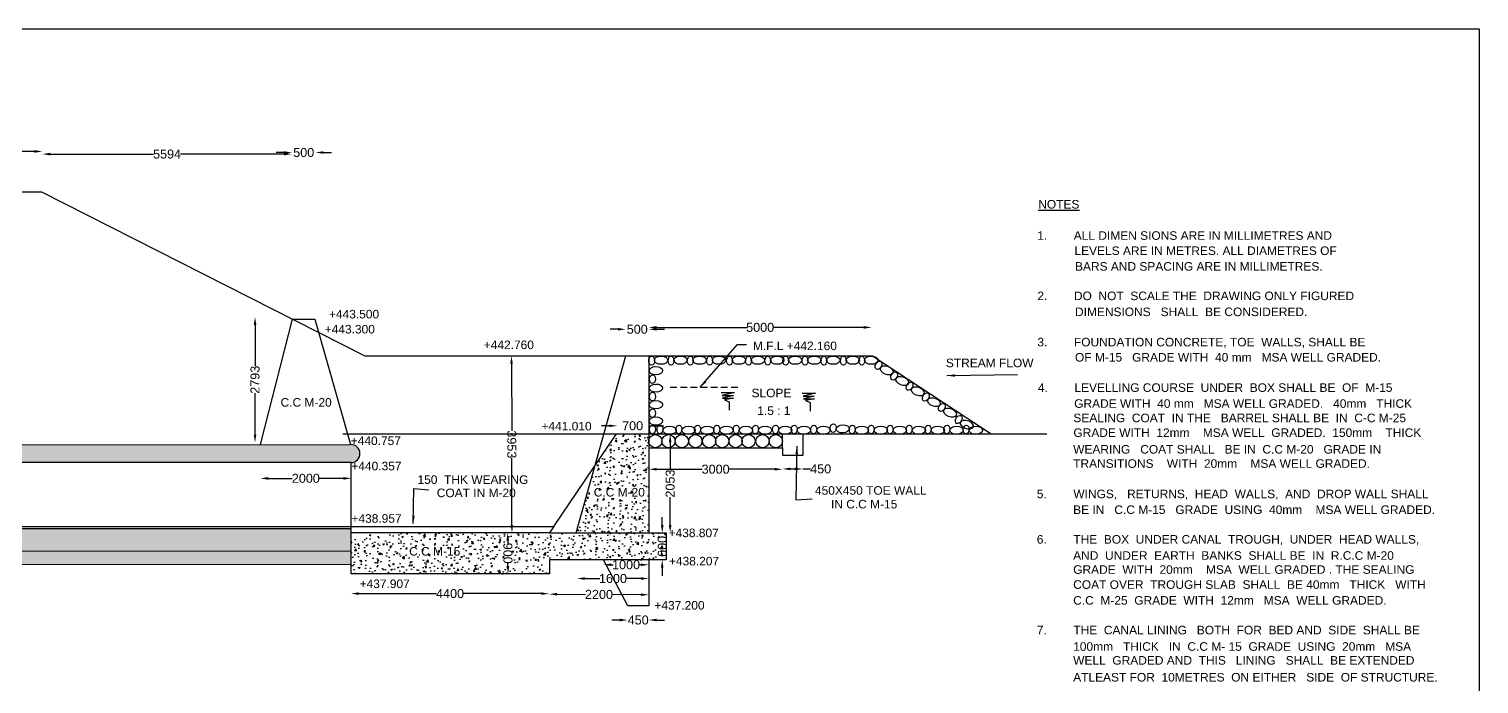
# Model space of a CAD drawing. Header units: millimetres. Extents: x 3597 to 113394, y 2246 to 47933.
# Drawn here: x 81188 to 113394, y 29866 to 44417 of the extents above; entities that cross this region are included whole.
import ezdxf

# ---------------------------------------------------------------- set-up
doc = ezdxf.new("R2010")
doc.units = ezdxf.units.MM
doc.header["$MEASUREMENT"] = 0
doc.linetypes.add('DASHED', pattern=[0.75, 0.5, -0.25])
for name, color, linetype in [('DIM', 7, 'Continuous'), ('DWG', 7, 'Continuous'), ('TXT', 7, 'Continuous')]:
    doc.layers.add(name, color=color, linetype=linetype)
doc.styles.get("Standard").update_dxf_attribs({"font": 'arial.ttf'})
doc.dimstyles.new('Civil', dxfattribs={"dimtxt": 200, "dimasz": 175, "dimexe": 0.1, "dimexo": 0.0625, "dimgap": 0.09, "dimtad": 0, "dimdec": 0, "dimzin": 12, "dimdsep": 46, "dimtxsty": 'Standard', "dimcen": 0.1, "dimse1": 1, "dimse2": 1, "dimaunit": 1, "dimadec": 5, "dimazin": 2, "dimtfac": 1, "dimtdec": 0, "dimtofl": 0, "dimtmove": 0, "dimatfit": 3, "dimfxl": 1, "dimfrac": 1, "dimtolj": 1, "dimtzin": 0, "dimarcsym": 0})
pattern_1 = [(50, (0, 0), (358.6301, -31.3761), [37.5, -412.5]), (355, (0, 0), (-69.3757, 376.0961), [30, -330]), (100.4514, (29.9, -2.6), (289.2547, 344.7198), [31.8701, -350.571]), (46.1842, (0, 100), (533.6205, -82.7595), [56.25, -618.75]), (96.6356, (44.47, 93.1), (467.3314, 487.059), [47.805, -525.8565]), (351.1842, (0, 100), (467.331, 487.0593), [45, -495]), (21, (50, 75), (298.4535, -201.30945), [37.5, -412.5]), (326, (50, 75), (121.6577, 362.575), [30, -330]), (71.4514, (74.87, 58.22), (420.1113, 161.2652), [31.8701, -350.571]), (37.5, (0, 0), (6.07993, 166.44693), [0, -326, 0, -335, 0, -331.25]), (7.5, (0, 0), (131.53477, 197.20586), [0, -191, 0, -318.5, 0, -126.25]), (327.5, (-111.5, 0), (266.91122, -11.27744), [0, -125, 0, -390, 0, -517.5]), (317.5, (-161.5, 0), (291.5931, 50.0525), [0, -162.5, 0, -259, 0, -367.5])]

# ---------------------------------------------------------------- blocks, each defined once
blk = doc.blocks.new('*D11')
at = {"layer": 'Defpoints', "color": 0, "transparency": 16777216}
for p in [(76383, 41673), (81484, 41697), (81484, 41673)]:
    blk.add_point(p, dxfattribs=at)
at = {"layer": 'DIM', "color": 0, "lineweight": -2, "transparency": 16777216}
for p, q in [((76558, 41697), (78635, 41697)), ((81309, 41697), (79232, 41697))]:
    blk.add_line(p, q, dxfattribs=at)
at = {"layer": 'DIM', "color": 0, "transparency": 16777216}
for points in [[(76558, 41726), (76558, 41667), (76383, 41697)], [(81309, 41726), (81309, 41667), (81484, 41697)]]:
    blk.add_solid(points, dxfattribs=at)
at = {"layer": 'DIM', "color": 0, "transparency": 16777216, "insert": (78933, 41697), "char_height": 200, "attachment_point": 5}
blk.add_mtext('\\A1;5000', dxfattribs=at)
blk = doc.blocks.new('*D12')
at = {"layer": 'Defpoints', "color": 0, "transparency": 16777216}
for p in [(81484, 41697), (87026, 41697), (87026, 41638)]:
    blk.add_point(p, dxfattribs=at)
at = {"layer": 'DIM', "color": 0, "lineweight": -2, "transparency": 16777216}
for p, q in [((81659, 41638), (83957, 41638)), ((86851, 41638), (84553, 41638))]:
    blk.add_line(p, q, dxfattribs=at)
at = {"layer": 'DIM', "color": 0, "transparency": 16777216}
for points in [[(81659, 41667), (81659, 41609), (81484, 41638)], [(86851, 41667), (86851, 41609), (87026, 41638)]]:
    blk.add_solid(points, dxfattribs=at)
at = {"layer": 'DIM', "color": 0, "transparency": 16777216, "insert": (84255, 41638), "char_height": 200, "attachment_point": 5}
blk.add_mtext('\\A1;5594', dxfattribs=at)
blk = doc.blocks.new('*D13')
at = {"layer": 'Defpoints', "color": 0, "transparency": 16777216}
for p in [(87026, 41638), (87554, 41673), (87554, 41638)]:
    blk.add_point(p, dxfattribs=at)
at = {"layer": 'DIM', "color": 0, "lineweight": -2, "transparency": 16777216}
for p, q in [((86851, 41673), (86676, 41673)), ((87729, 41673), (87904, 41673))]:
    blk.add_line(p, q, dxfattribs=at)
at = {"layer": 'DIM', "color": 0, "transparency": 16777216}
for points in [[(86851, 41702), (86851, 41644), (87026, 41673)], [(87729, 41702), (87729, 41644), (87554, 41673)]]:
    blk.add_solid(points, dxfattribs=at)
at = {"layer": 'DIM', "color": 0, "transparency": 16777216, "insert": (87290, 41673), "char_height": 200, "attachment_point": 5}
blk.add_mtext('\\A1;500', dxfattribs=at)
blk = doc.blocks.new('*D25')
at = {"layer": 'Defpoints', "color": 0, "transparency": 16777216}
for p in [(86327, 34377), (88347, 34434), (88347, 34377)]:
    blk.add_point(p, dxfattribs=at)
at = {"layer": 'DIM', "color": 0, "lineweight": -2, "transparency": 16777216}
for p, q in [((86502, 34434), (87037, 34434)), ((88172, 34434), (87637, 34434))]:
    blk.add_line(p, q, dxfattribs=at)
at = {"layer": 'DIM', "color": 0, "transparency": 16777216}
for points in [[(86502, 34463), (86502, 34404), (86327, 34434)], [(88172, 34463), (88172, 34404), (88347, 34434)]]:
    blk.add_solid(points, dxfattribs=at)
at = {"layer": 'DIM', "color": 0, "transparency": 16777216, "insert": (87337, 34434), "char_height": 200, "attachment_point": 5}
blk.add_mtext('\\A1;2000', dxfattribs=at)
blk = doc.blocks.new('*D26')
at = {"layer": 'Defpoints', "color": 0, "transparency": 16777216}
for p in [(86209, 38019), (86244, 38019), (86244, 35231)]:
    blk.add_point(p, dxfattribs=at)
at = {"layer": 'DIM', "color": 0, "lineweight": -2, "transparency": 16777216}
for p, q in [((86209, 37844), (86209, 36925)), ((86209, 35406), (86209, 36324))]:
    blk.add_line(p, q, dxfattribs=at)
at = {"layer": 'DIM', "color": 0, "transparency": 16777216}
for points in [[(86180, 37844), (86238, 37844), (86209, 38019)], [(86180, 35406), (86238, 35406), (86209, 35231)]]:
    blk.add_solid(points, dxfattribs=at)
at = {"layer": 'DIM', "color": 0, "transparency": 16777216, "insert": (86209, 36625), "char_height": 200, "attachment_point": 5, "rotation": 90}
blk.add_mtext('\\A1;2793', dxfattribs=at)
blk = doc.blocks.new('*D27')
at = {"layer": 'Defpoints', "color": 0, "transparency": 16777216}
for p in [(88338, 31899), (92742, 31899), (92742, 31874)]:
    blk.add_point(p, dxfattribs=at)
at = {"layer": 'DIM', "color": 0, "lineweight": -2, "transparency": 16777216}
for p, q in [((88513, 31874), (90238, 31874)), ((92567, 31874), (90842, 31874))]:
    blk.add_line(p, q, dxfattribs=at)
at = {"layer": 'DIM', "color": 0, "transparency": 16777216}
for points in [[(88513, 31903), (88513, 31845), (88338, 31874)], [(92567, 31903), (92567, 31845), (92742, 31874)]]:
    blk.add_solid(points, dxfattribs=at)
at = {"layer": 'DIM', "color": 0, "transparency": 16777216, "insert": (90540, 31874), "char_height": 200, "attachment_point": 5}
blk.add_mtext('\\A1;4400', dxfattribs=at)
blk = doc.blocks.new('*D28')
at = {"layer": 'Defpoints', "color": 0, "transparency": 16777216}
for p in [(91811, 33225), (91819, 32314), (91828, 32314)]:
    blk.add_point(p, dxfattribs=at)
at = {"layer": 'DIM', "color": 0, "lineweight": -2, "transparency": 16777216}
for p, q in [((91821, 33050), (91822, 32990)), ((91827, 32489), (91826, 32549))]:
    blk.add_line(p, q, dxfattribs=at)
at = {"layer": 'DIM', "color": 0, "transparency": 16777216}
for points in [[(91851, 33050), (91792, 33050), (91820, 33225)], [(91856, 32490), (91797, 32489), (91828, 32314)]]:
    blk.add_solid(points, dxfattribs=at)
at = {"layer": 'DIM', "color": 0, "transparency": 16777216, "insert": (91824, 32770), "char_height": 200, "attachment_point": 5, "rotation": 270.5276}
blk.add_mtext('\\A1;900', dxfattribs=at)
blk = doc.blocks.new('*D29')
at = {"layer": 'Defpoints', "color": 0, "transparency": 16777216}
for p in [(91809, 37155), (91820, 33225), (91915, 33225)]:
    blk.add_point(p, dxfattribs=at)
at = {"layer": 'DIM', "color": 0, "lineweight": -2, "transparency": 16777216}
for p, q in [((91906, 36981), (91910, 35489)), ((91915, 33400), (91911, 34892))]:
    blk.add_line(p, q, dxfattribs=at)
at = {"layer": 'DIM', "color": 0, "transparency": 16777216}
for points in [[(91935, 36981), (91876, 36981), (91905, 37156)], [(91944, 33400), (91886, 33400), (91915, 33225)]]:
    blk.add_solid(points, dxfattribs=at)
at = {"layer": 'DIM', "color": 0, "transparency": 16777216, "insert": (91910, 35190), "char_height": 200, "attachment_point": 5, "rotation": 270.1508}
blk.add_mtext('\\A1;3953', dxfattribs=at)
blk = doc.blocks.new('*D30')
at = {"layer": 'Defpoints', "color": 0, "transparency": 16777216}
for p in [(92742, 31874), (94953, 31862), (94953, 31849)]:
    blk.add_point(p, dxfattribs=at)
at = {"layer": 'DIM', "color": 0, "lineweight": -2, "transparency": 16777216}
for p, q in [((92917, 31860), (93547, 31857)), ((94778, 31850), (94147, 31854))]:
    blk.add_line(p, q, dxfattribs=at)
at = {"layer": 'DIM', "color": 0, "transparency": 16777216}
for points in [[(92917, 31890), (92917, 31831), (92742, 31861)], [(94778, 31879), (94778, 31821), (94953, 31849)]]:
    blk.add_solid(points, dxfattribs=at)
at = {"layer": 'DIM', "color": 0, "transparency": 16777216, "insert": (93847, 31855), "char_height": 200, "attachment_point": 5, "rotation": 359.6859}
blk.add_mtext('\\A1;2200', dxfattribs=at)
blk = doc.blocks.new('*D31')
at = {"layer": 'Defpoints', "color": 0, "transparency": 16777216}
for p in [(94485, 31604), (94953, 31604), (94953, 31287)]:
    blk.add_point(p, dxfattribs=at)
at = {"layer": 'DIM', "color": 0, "lineweight": -2, "transparency": 16777216}
for p, q in [((94310, 31287), (94135, 31287)), ((95128, 31287), (95303, 31287))]:
    blk.add_line(p, q, dxfattribs=at)
at = {"layer": 'DIM', "color": 0, "transparency": 16777216}
for points in [[(94310, 31316), (94310, 31258), (94485, 31287)], [(95128, 31316), (95128, 31258), (94953, 31287)]]:
    blk.add_solid(points, dxfattribs=at)
at = {"layer": 'DIM', "color": 0, "transparency": 16777216, "insert": (94719, 31287), "char_height": 200, "attachment_point": 5}
blk.add_mtext('\\A1;450', dxfattribs=at)
blk = doc.blocks.new('*D32')
at = {"layer": 'Defpoints', "color": 0, "transparency": 16777216}
for p in [(93945, 32622), (94953, 32622), (94953, 32515)]:
    blk.add_point(p, dxfattribs=at)
at = {"layer": 'DIM', "color": 0, "lineweight": -2, "transparency": 16777216}
for p, q in [((94120, 32515), (94160, 32515)), ((94778, 32515), (94738, 32515))]:
    blk.add_line(p, q, dxfattribs=at)
at = {"layer": 'DIM', "color": 0, "transparency": 16777216}
for points in [[(94120, 32544), (94120, 32486), (93945, 32515)], [(94778, 32544), (94778, 32486), (94953, 32515)]]:
    blk.add_solid(points, dxfattribs=at)
at = {"layer": 'DIM', "color": 0, "transparency": 16777216, "insert": (94449, 32515), "char_height": 200, "attachment_point": 5}
blk.add_mtext('\\A1;1000', dxfattribs=at)
blk = doc.blocks.new('*D33')
at = {"layer": 'Defpoints', "color": 0, "transparency": 16777216}
for p in [(93364, 32239), (93364, 32209), (94953, 32239)]:
    blk.add_point(p, dxfattribs=at)
at = {"layer": 'DIM', "color": 0, "lineweight": -2, "transparency": 16777216}
for p, q in [((93539, 32209), (93869, 32209)), ((94778, 32209), (94447, 32209))]:
    blk.add_line(p, q, dxfattribs=at)
at = {"layer": 'DIM', "color": 0, "transparency": 16777216}
for points in [[(93539, 32239), (93539, 32180), (93364, 32209)], [(94778, 32239), (94778, 32180), (94953, 32209)]]:
    blk.add_solid(points, dxfattribs=at)
at = {"layer": 'DIM', "color": 0, "transparency": 16777216, "insert": (94158, 32209), "char_height": 200, "attachment_point": 5}
blk.add_mtext('\\A1;1600', dxfattribs=at)
blk = doc.blocks.new('*D34')
at = {"layer": 'Defpoints', "color": 0, "transparency": 16777216}
for p in [(95342, 33225), (95253, 32622), (95342, 32622)]:
    blk.add_point(p, dxfattribs=at)
at = {"layer": 'DIM', "color": 0, "lineweight": -2, "transparency": 16777216}
for p, q in [((95253, 33400), (95253, 33575)), ((95253, 32447), (95253, 32272))]:
    blk.add_line(p, q, dxfattribs=at)
at = {"layer": 'DIM', "color": 0, "transparency": 16777216}
for points in [[(95224, 33400), (95282, 33400), (95253, 33225)], [(95224, 32447), (95282, 32447), (95253, 32622)]]:
    blk.add_solid(points, dxfattribs=at)
at = {"layer": 'DIM', "color": 0, "transparency": 16777216, "insert": (95253, 32923), "char_height": 200, "attachment_point": 5, "rotation": 90}
blk.add_mtext('\\A1;600', dxfattribs=at)
blk = doc.blocks.new('*D35')
at = {"layer": 'Defpoints', "color": 0, "transparency": 16777216}
for p in [(94953, 35111), (97924, 35111), (97924, 34637)]:
    blk.add_point(p, dxfattribs=at)
at = {"layer": 'DIM', "color": 0, "lineweight": -2, "transparency": 16777216}
for p, q in [((95128, 34637), (96140, 34637)), ((97749, 34637), (96737, 34637))]:
    blk.add_line(p, q, dxfattribs=at)
at = {"layer": 'DIM', "color": 0, "transparency": 16777216}
for points in [[(95128, 34666), (95128, 34608), (94953, 34637)], [(97749, 34666), (97749, 34608), (97924, 34637)]]:
    blk.add_solid(points, dxfattribs=at)
at = {"layer": 'DIM', "color": 0, "transparency": 16777216, "insert": (96439, 34637), "char_height": 200, "attachment_point": 5}
blk.add_mtext('\\A1;3000', dxfattribs=at)
blk = doc.blocks.new('*D36')
at = {"layer": 'Defpoints', "color": 0, "transparency": 16777216}
for p in [(94953, 35410), (95429, 35410), (94953, 33225)]:
    blk.add_point(p, dxfattribs=at)
at = {"layer": 'DIM', "color": 0, "lineweight": -2, "transparency": 16777216}
for p, q in [((95429, 35235), (95429, 34618)), ((95429, 33400), (95429, 34017))]:
    blk.add_line(p, q, dxfattribs=at)
at = {"layer": 'DIM', "color": 0, "transparency": 16777216}
for points in [[(95400, 35235), (95458, 35235), (95429, 35410)], [(95400, 33400), (95458, 33400), (95429, 33225)]]:
    blk.add_solid(points, dxfattribs=at)
at = {"layer": 'DIM', "color": 0, "transparency": 16777216, "insert": (95429, 34318), "char_height": 200, "attachment_point": 5, "rotation": 90}
blk.add_mtext('\\A1;2053', dxfattribs=at)
blk = doc.blocks.new('*D37')
at = {"layer": 'Defpoints', "color": 0, "transparency": 16777216}
for p in [(97924, 34637), (98372, 34644), (98372, 34637)]:
    blk.add_point(p, dxfattribs=at)
at = {"layer": 'DIM', "color": 0, "lineweight": -2, "transparency": 16777216}
for p, q in [((98099, 34644), (98197, 34644)), ((98372, 34644), (98547, 34644))]:
    blk.add_line(p, q, dxfattribs=at)
at = {"layer": 'DIM', "color": 0, "transparency": 16777216}
for points in [[(98099, 34673), (98099, 34615), (97924, 34644)], [(98197, 34673), (98197, 34615), (98372, 34644)]]:
    blk.add_solid(points, dxfattribs=at)
at = {"layer": 'DIM', "color": 0, "transparency": 16777216, "insert": (98772, 34644), "char_height": 200, "attachment_point": 5}
blk.add_mtext('\\A1;450', dxfattribs=at)
blk = doc.blocks.new('*D38')
at = {"layer": 'Defpoints', "color": 0, "transparency": 16777216}
for p in [(94255, 35426), (94937, 35602), (94937, 35426)]:
    blk.add_point(p, dxfattribs=at)
at = {"layer": 'DIM', "color": 0, "lineweight": -2, "transparency": 16777216}
for p, q in [((94080, 35602), (93905, 35602)), ((95112, 35602), (95287, 35602))]:
    blk.add_line(p, q, dxfattribs=at)
at = {"layer": 'DIM', "color": 0, "transparency": 16777216}
for points in [[(94080, 35631), (94080, 35573), (94255, 35602)], [(95112, 35631), (95112, 35573), (94937, 35602)]]:
    blk.add_solid(points, dxfattribs=at)
at = {"layer": 'DIM', "color": 0, "transparency": 16777216, "insert": (94596, 35602), "char_height": 200, "attachment_point": 5}
blk.add_mtext('\\A1;700', dxfattribs=at)
blk = doc.blocks.new('*D39')
at = {"layer": 'Defpoints', "color": 0, "transparency": 16777216}
for p in [(94953, 37746), (94443, 37155), (94953, 37155)]:
    blk.add_point(p, dxfattribs=at)
at = {"layer": 'DIM', "color": 0, "lineweight": -2, "transparency": 16777216}
for p, q in [((94268, 37746), (94093, 37746)), ((95128, 37746), (95303, 37746))]:
    blk.add_line(p, q, dxfattribs=at)
at = {"layer": 'DIM', "color": 0, "transparency": 16777216}
for points in [[(94268, 37775), (94268, 37717), (94443, 37746)], [(95128, 37775), (95128, 37717), (94953, 37746)]]:
    blk.add_solid(points, dxfattribs=at)
at = {"layer": 'DIM', "color": 0, "transparency": 16777216, "insert": (94698, 37746), "char_height": 200, "attachment_point": 5}
blk.add_mtext('\\A1;500', dxfattribs=at)
blk = doc.blocks.new('*D40')
at = {"layer": 'Defpoints', "color": 0, "transparency": 16777216}
for p in [(94953, 37746), (99903, 37788), (99903, 37746)]:
    blk.add_point(p, dxfattribs=at)
at = {"layer": 'DIM', "color": 0, "lineweight": -2, "transparency": 16777216}
for p, q in [((95128, 37788), (97130, 37788)), ((99728, 37788), (97726, 37788))]:
    blk.add_line(p, q, dxfattribs=at)
at = {"layer": 'DIM', "color": 0, "transparency": 16777216}
for points in [[(95128, 37818), (95128, 37759), (94953, 37788)], [(99728, 37818), (99728, 37759), (99903, 37788)]]:
    blk.add_solid(points, dxfattribs=at)
at = {"layer": 'DIM', "color": 0, "transparency": 16777216, "insert": (97428, 37788), "char_height": 200, "attachment_point": 5}
blk.add_mtext('\\A1;5000', dxfattribs=at)

msp = doc.modelspace()

# ---------------------------------------------------------------- hatches: boundary and pattern name
at = {"layer": 'DWG'}
h = msp.add_hatch(dxfattribs=at)
h.set_pattern_fill('AR-CONC', color=256, scale=50, style=0)
h.set_pattern_definition(pattern_1)
h.paths.add_polyline_path([(95341.7, 33225), (92752.4, 33225), (88347.4, 33225), (88347.4, 32314.2), (92748.6, 32314.2), (92748.6, 32621.5), (95341.7, 32621.5)])
h.paths.add_polyline_path([(94953.3, 35426.1), (94236.1, 35426.1), (93764.8, 34728.2), (93344.5, 33225), (94953.3, 33225)])
h.paths.add_polyline_path([(91613.9, 33049.9), (91619.1, 32483.8), (92031.2, 32487.6), (92026, 33053.7)], flags=24)
h.paths.add_polyline_path([(95460.4, 32641.6), (95460.4, 33207.7), (95048.2, 33207.7), (95048.2, 32641.6)], flags=9)
h = msp.add_hatch(dxfattribs=at)
h.set_pattern_fill('AR-CONC', color=256, scale=50, style=0)
h.set_pattern_definition(pattern_1)
h.paths.add_polyline_path([(68922.1, 35175), (57838.3, 35169.8), (57838.3, 34783.7), (68922.1, 34783.7)])
h.paths.add_polyline_path([(88331.5, 35184), (69323.7, 35175.2), (69323.7, 34783.7), (88347.4, 34783.7, 0.9992498)])
h = msp.add_hatch(dxfattribs=at)
h.set_pattern_fill('AR-CONC', color=256, scale=50, style=0)
h.set_pattern_definition(pattern_1)
h.paths.add_polyline_path([(88347.4, 33310.9), (34294.1, 33310.9), (34294.1, 32782.7), (88347.4, 32822.3)])
h = msp.add_hatch(dxfattribs=at)
h.set_pattern_fill('AR-CONC', color=256, scale=50, style=0)
h.set_pattern_definition(pattern_1)
h.paths.add_polyline_path([(88347.4, 32822.3), (34294.1, 32782.7), (34294.1, 32485.4), (88347.4, 32527.4)])

# ---------------------------------------------------------------- linework, layer by layer
for points in [[(76578.4, 40801.1), (81468.9, 40801.1), (88651, 37155.4), (99924.6, 37155.4), (102558.6, 35426.1)], [(86327, 35183.1), (87041.1, 37968.2), (87537.2, 37968.2), (88331.5, 35184)], [(93344.5, 33225), (94443.4, 37155.4)], [(94953.3, 37155.4), (94953.3, 33225)], [(96560.6, 36342.4), (96861.3, 36342.4), (96586.2, 36278.5), (96832.6, 36278.5), (96592.6, 36214.6), (96835.8, 36214.6), (96634.2, 36176.3), (96739.8, 36137.9), (96739.8, 35946.2)], [(98358.6, 36326.5), (98659.3, 36326.5), (98384.2, 36262.6), (98630.6, 36262.6), (98390.6, 36198.6), (98633.8, 36198.6), (98432.2, 36160.3), (98537.8, 36122), (98537.8, 35930.2)], [(88159.4, 35426.1), (94236.1, 35426.1)], [(92846.2, 33368), (94236.1, 35426.1), (103798.5, 35426.1)], [(94953.3, 35110.5), (97923.8, 35110.5), (97923.8, 35426.1)], [(97923.8, 35110.5), (97923.8, 34952.4), (98381.3, 34952.4), (98381.3, 35426.1)], [(34290.3, 35158.9), (88331.5, 35184)], [(18035.7, 33368), (92846.2, 33368), (92752.4, 33225), (95341.7, 33225), (95341.7, 32621.5), (92748.6, 32621.5), (92748.6, 32314.2), (88347.4, 32314.2), (88347.4, 34783.7), (34294.1, 34783.7), (34294.1, 32485.4), (88347.4, 32527.4)], [(88347.4, 33310.9), (34294.1, 33310.9)], [(92752.4, 33225), (88347.4, 33225)], [(34294.1, 32782.7), (88347.4, 32822.3)], [(94953, 32621.5), (94953, 31604.3), (94485.1, 31604.3), (93945.3, 32621.5)]]:
    msp.add_lwpolyline(points, dxfattribs=at)
at = {"layer": 'DWG', "linetype": 'DASHED', "ltscale": 300}
msp.add_lwpolyline([(95430.3, 36457.8), (96962.3, 36457.8)], dxfattribs=at)
at = {"layer": 'DWG'}
for centre in [(95099.5, 35261.7), (95391.6, 35261.7), (95687.2, 35261.7), (95989.8, 35261.7), (96296, 35261.7), (96584.6, 35261.7), (96883.7, 35261.7), (97168.8, 35261.7), (97478.5, 35261.7), (97777.6, 35261.7)]:
    msp.add_circle(centre, 146.2, dxfattribs=at)
msp.add_arc((88339.3, 34983.9), 200.3, 272.31926, 92.23326, dxfattribs=at)
for centre, major_axis, ratio in [((95018.5, 37047.5), (0, -98.1), 0.6722327), ((95226.8, 37058.6), (-148.7, 0), 0.6125154), ((95449.6, 37047.5), (0, -98.1), 0.6722327), ((95657.8, 37058.6), (-148.7, 0), 0.6125154), ((95875.2, 37047.5), (0, -98.1), 0.6722327), ((96083.4, 37058.6), (-148.7, 0), 0.6125154), ((96306.2, 37047.5), (0, -98.1), 0.6722327), ((96514.4, 37058.6), (-148.7, 0), 0.6125154), ((96748.1, 37047.5), (0, -98.1), 0.6722327), ((96956.4, 37058.6), (-148.7, 0), 0.6125154), ((97169.6, 37047.5), (0, -98.1), 0.6722327), ((97377.9, 37058.6), (-148.7, 0), 0.6125154), ((97597.9, 37047.5), (0, -98.1), 0.6722327), ((97806.2, 37058.6), (-148.7, 0), 0.6125154), ((97996.2, 37047.5), (0, -98.1), 0.6722327), ((98204.5, 37058.6), (-148.7, 0), 0.6125154), ((98423.1, 37047.5), (0, -98.1), 0.6722327), ((98631.4, 37058.6), (-148.7, 0), 0.6125154), ((98843.3, 37047.5), (0, -98.1), 0.6722327), ((99051.5, 37058.6), (-148.7, 0), 0.6125154), ((99277, 37047.5), (0, -98.1), 0.6722327), ((99485.3, 37058.6), (-148.7, 0), 0.6125154), ((99686.2, 37047.5), (0, -98.1), 0.6722327), ((99894.5, 37058.6), (-148.7, 0), 0.6125154), ((100057.2, 36945.5), (-48.2, -85.4), 0.6722327), ((95113.2, 36826), (-148.6, -3.9), 0.6125154), ((95036.2, 36638.5), (-3.6, -98), 0.6722327), ((100238.1, 36832.7), (-137.5, 56.5), 0.6125154), ((100403.6, 36708.5), (-48.2, -85.4), 0.6722327), ((95113.2, 36438.5), (-148.6, -3.9), 0.6125154), ((100584.6, 36595.7), (-137.5, 56.5), 0.6125154), ((100747.4, 36482.3), (-48.2, -85.4), 0.6722327), ((100928.3, 36369.5), (-137.5, 56.5), 0.6125154), ((95113.2, 36070.7), (-148.6, -3.9), 0.6125154), ((95036.2, 36251), (-3.6, -98), 0.6722327), ((101107.5, 36239.8), (-48.2, -85.4), 0.6722327), ((101288.4, 36127), (-137.5, 56.5), 0.6125154), ((101463.9, 36009), (-48.2, -85.4), 0.6722327), ((95113.2, 35707.7), (-148.6, -3.9), 0.6125154), ((95036.2, 35883.1), (-3.6, -98), 0.6722327), ((101644.9, 35896.2), (-137.5, 56.5), 0.6125154), ((101837.6, 35741.9), (-48.2, -85.4), 0.6722327), ((95036.2, 35520.2), (-3.6, -98), 0.6722327), ((95202.6, 35520.2), (-3.6, -98), 0.6722327), ((95416, 35503.4), (-148.6, -3.9), 0.6125154), ((95622.7, 35520.2), (-3.6, -98), 0.6722327), ((95836.2, 35503.4), (-148.6, -3.9), 0.6125154), ((96038.8, 35520.2), (-3.6, -98), 0.6722327), ((96252.2, 35503.4), (-148.6, -3.9), 0.6125154), ((96464.3, 35520.2), (-3.6, -98), 0.6722327), ((96677.8, 35503.4), (-148.6, -3.9), 0.6125154), ((96898.1, 35520.2), (-3.6, -98), 0.6722327), ((97111.6, 35503.4), (-148.6, -3.9), 0.6125154), ((97323.7, 35520.2), (-3.6, -98), 0.6722327), ((97537.2, 35503.4), (-148.6, -3.9), 0.6125154), ((97770.1, 35520.2), (-3.6, -98), 0.6722327), ((97983.6, 35503.4), (-148.6, -3.9), 0.6125154), ((98184.8, 35520.2), (-3.6, -98), 0.6722327), ((98398.3, 35503.4), (-148.6, -3.9), 0.6125154), ((98618.6, 35520.2), (-3.6, -98), 0.6722327), ((98832, 35503.4), (-148.6, -3.9), 0.6125154), ((99050.5, 35550.2), (-3.6, -98), 0.6722327), ((99263.9, 35533.4), (-148.6, -3.9), 0.6125154), ((99470.6, 35520.2), (-3.6, -98), 0.6722327), ((99684.1, 35503.4), (-148.6, -3.9), 0.6125154), ((99893.5, 35520.2), (-3.6, -98), 0.6722327), ((100106.9, 35503.4), (-148.6, -3.9), 0.6125154), ((100313.6, 35520.2), (-3.6, -98), 0.6722327), ((100527.1, 35503.4), (-148.6, -3.9), 0.6125154), ((100738.1, 35520.2), (-3.6, -98), 0.6722327), ((100951.6, 35503.4), (-148.6, -3.9), 0.6125154), ((101158.2, 35520.2), (-3.6, -98), 0.6722327), ((101371.7, 35503.4), (-148.6, -3.9), 0.6125154), ((101575.6, 35520.2), (-3.6, -98), 0.6722327), ((101789.1, 35503.4), (-148.6, -3.9), 0.6125154), ((102018.6, 35629.1), (-137.5, 56.5), 0.6125154), ((102004, 35520.2), (-3.6, -98), 0.6722327), ((102217.4, 35503.4), (-148.6, -3.9), 0.6125154)]:
    msp.add_ellipse(centre, major_axis=major_axis, ratio=ratio, dxfattribs=at)
at = {"layer": 'TXT'}
msp.add_lwpolyline([(113393.7, 2245.6), (3596.6, 2245.6), (3596.6, 44416.9), (113393.7, 44416.9)], close=True, dxfattribs=at)

# ---------------------------------------------------------------- texts
for s, p in [('%%UNOTES', (103604.2, 40428.2)), ('1.        ALL DIMEN SIONS ARE IN MILLIMETRES AND        ', (103581.3, 39733.6)), ('LEVELS ARE IN METRES. ALL DIAMETRES OF', (104408.2, 39396.6)), ('BARS AND SPACING ARE IN MILLIMETRES.', (104420.4, 39048.2)), ('2.        DO  NOT  SCALE THE  DRAWING ONLY FIGURED', (103585.6, 38393.6)), ('+443.500', (87850.1, 37987.2)), ('DIMENSIONS   SHALL  BE CONSIDERED.', (104420.4, 38038.4)), ('+443.300', (87756.5, 37653)), ('+442.760', (91288.6, 37305.4)), ('M.F.L +442.160', (97266.4, 37283.4)), ('3.        FOUNDATION CONCRETE, TOE  WALLS, SHALL BE', (103585.6, 37366.1)), ('STREAM FLOW', (101552.9, 36903.8)), ('OF M-15   GRADE WITH  40 mm   MSA WELL GRADED.', (104420.4, 37028.6)), ('SLOPE', (97236.4, 36235.9)), ('4.        LEVELLING COURSE  UNDER  BOX SHALL BE  OF  M-15', (103596.2, 36355.4)), ('C.C M-20', (86776.7, 36027.7)), ('GRADE WITH  40 mm   MSA WELL GRADED.   40mm   THICK', (104402.7, 36001.1)), ('1.5 : 1', (97363.3, 35842.8)), ('SEALING  COAT  IN THE   BARREL SHALL BE  IN  C-C M-25', (104385, 35682.2)), ('+441.010', (92570.3, 35499.3)), ('GRADE WITH  12mm    MSA WELL  GRADED.  150mm    THICK', (104385, 35354.5)), ('+440.757', (88334.3, 35174.3)), ('WEARING   COAT SHALL   BE IN  C.C M-20   GRADE IN', (104380.2, 34984.9)), ('+440.357', (88347.9, 34613.2)), ('TRANSITIONS    WITH  20mm    MSA WELL GRADED.', (104380.2, 34668.2)), ('150  THK WEARING', (89816.9, 34310.8)), ('COAT IN M-20', (90245, 34016.7)), ('C.C M-20', (93731.9, 34031.2)), ('450X450 TOE WALL', (98645, 34070.5)), ('5.        WINGS,   RETURNS,  HEAD  WALLS,  AND  DROP WALL SHALL', (103572.4, 33993.9)), ('IN C.C M-15', (99000.3, 33766.2)), ('BE IN   C.C M-15   GRADE  USING  40mm    MSA WELL GRADED.', (104380.2, 33642.5)), ('+438.957', (88350, 33448)), ('+438.807', (95394, 33128.4)), ('6.        THE  BOX  UNDER CANAL  TROUGH,  UNDER  HEAD WALLS,', (103572.4, 32984.3)), ('C.C M-15', (89632, 32718.2)), ('+438.207', (95401.9, 32501)), ('AND  UNDER  EARTH  BANKS  SHALL BE  IN  R.C.C M-20', (104380.2, 32625.4)), ('GRADE  WITH  20mm    MSA  WELL GRADED . THE SEALING', (104380.2, 32313.6)), ('+437.907', (88530.9, 31997.4)), ('COAT OVER  TROUGH SLAB  SHALL  BE 40mm   THICK   WITH', (104380.2, 31980.2)), ('+437.200', (95079, 31519)), ('C.C  M-25  GRADE  WITH  12mm   MSA  WELL GRADED.', (104380.2, 31628.4)), ('7.        THE  CANAL LINING   BOTH  FOR  BED AND  SIDE  SHALL BE', (103572.4, 30968.8)), ('100mm   THICK   IN  C.C M- 15  GRADE  USING  20mm   MSA   ', (104380.2, 30604)), ('WELL  GRADED AND  THIS   LINING   SHALL  BE EXTENDED', (104380.2, 30295.8)), ('ATLEAST FOR  10METRES  ON EITHER   SIDE  OF STRUCTURE.', (104380.2, 29921.1))]:
    msp.add_text(s, height=190, dxfattribs=at).set_placement(p)

# ---------------------------------------------------------------- dimensions: what is measured, and where the dimension line sits
at = {"layer": 'DIM'}
for p1, p2, distance, text, picture, middle in [((76383.2, 41672.9), (81483.7, 41672.9), 23.8, '5000', '*D11', (78933.5, 41696.6)), ((81483.7, 41696.6), (87026.5, 41696.6), -59, '5594', '*D12', (84255.1, 41637.7)), ((87026.5, 41637.7), (87554.2, 41637.7), 35.3, '500', '*D13', (87290.4, 41673)), ((86243.7, 35230.8), (86243.7, 38019), 34.6, '2793', '*D26', (86209.1, 36624.9)), ((94443.4, 37155.4), (94953.3, 37155.4), 590.4, '500', '*D39', (94698.4, 37745.8)), ((94953.3, 37745.8), (99902.7, 37745.8), 42.5, '5000', '*D40', (97428, 37788.3)), ((91809.4, 37155.4), (91819.8, 33225), 95.7, '3953', '*D29', (91910.3, 35190.5)), ((94255, 35426.1), (94936.8, 35426.1), 175.7, '700', '*D38', (94595.9, 35601.8)), ((94953.3, 33225), (94953.3, 35410.2), -475.5, '2053', '*D36', (95428.8, 34317.6)), ((94953.3, 35110.5), (97923.8, 35110.5), -473.6, '3000', '*D35', (96438.5, 34637)), ((86326.8, 34376.8), (88347.4, 34376.8), 56.7, '2000', '*D25', (87337.1, 34433.5)), ((97923.8, 34637), (98372.4, 34637), 6.9, '450', '*D37', (98772.1, 34643.8)), ((95341.7, 33225), (95341.7, 32621.5), -88.8, '600', '*D34', (95252.9, 32923.2)), ((91810.7, 33225), (91819.1, 32314.2), 9, '900', '*D28', (91824, 32769.6)), ((93945.3, 32621.5), (94953, 32621.5), -106.5, '1000', '*D32', (94449.2, 32515)), ((94953, 32239.4), (93363.5, 32239.4), 30, '1600', '*D33', (94158.3, 32209.4)), ((88338.2, 31899.2), (92741.7, 31899.2), -25.1, '4400', '*D27', (90540, 31874.1)), ((92741.7, 31874.1), (94953, 31861.9), -12.7, '2200', '*D30', (93847.3, 31855.3)), ((94485.1, 31604.3), (94953, 31604.3), -317.5, '450', '*D31', (94719.1, 31286.8))]:
    dim = msp.add_aligned_dim(p1=p1, p2=p2, distance=distance, text=text, dimstyle='Civil', dxfattribs=at)
    dim.commit()
    dim.dimension.update_dxf_attribs({"geometry": picture, "text_midpoint": middle})

# ---------------------------------------------------------------- leaders
at = {"layer": 'TXT'}
for points in [[(96098.6, 36457.8), (96923.4, 37405.1), (97126.5, 37405.1)], [(101576.8, 36716.8), (103144.9, 36741.6)], [(98243.2, 35148.1), (98217.8, 33956.2), (98585.9, 33981.5)], [(89724.5, 33430.9), (89737.9, 34206.3), (90072.4, 34179.6)]]:
    msp.add_leader(points, dimstyle='Civil', override={"dimgap": 0.09, "dimtad": 0}, dxfattribs=at)

doc.saveas('drawing.dxf')
